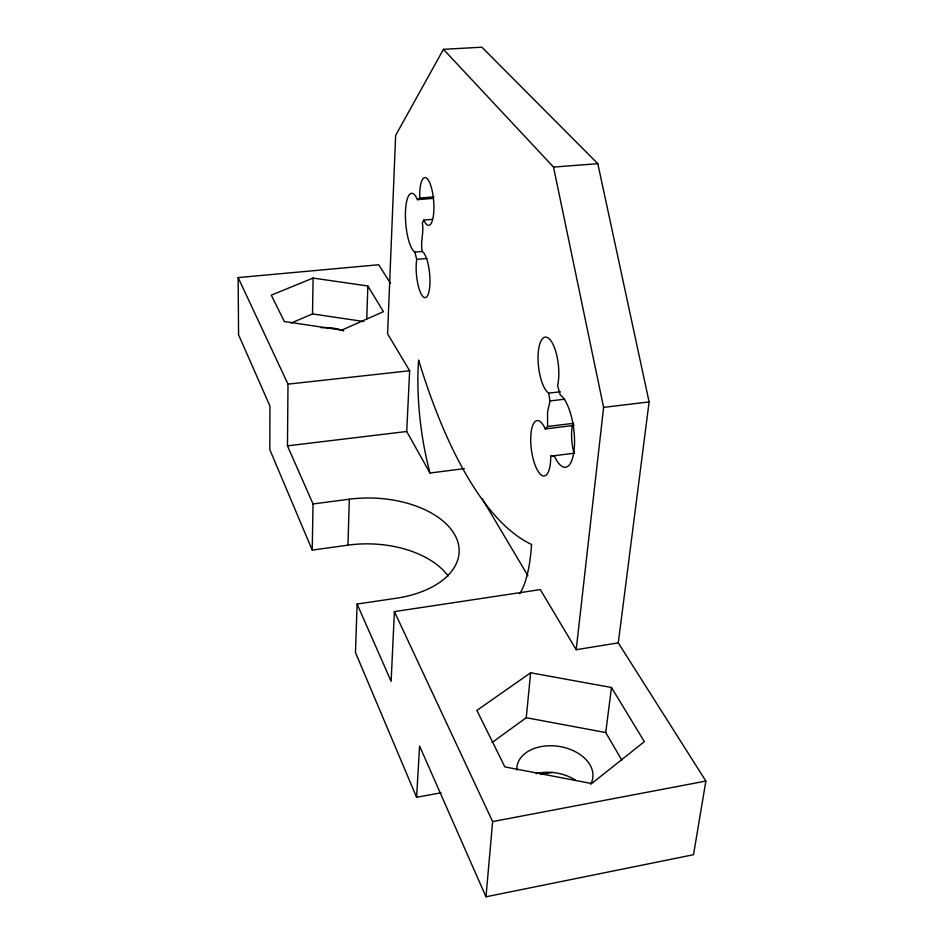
<?xml version="1.0" encoding="UTF-8"?>
<svg xmlns="http://www.w3.org/2000/svg" width="944" height="944" viewBox="0 0 944 944"><rect width="100%" height="100%" fill="white"/><g stroke="black" fill="none" stroke-linecap="round" stroke-linejoin="round"><path stroke-width="1.42" d="M448.14 575.923A86.152 52.085 1.8 0 0 347.947 545.148L312.228 550.104L313.03 503.954L287.46 445.851L287.991 384.137L238.136 277.583L378.697 264.745L390.474 283.318M291.177 323.037L312.511 313.915L313.089 278.067L367.853 285.997L383.429 311.662L341.787 330.117L284.345 321.515L271.294 295.153L313.089 278.067M347.947 545.148L349.327 499.211L313.03 503.954M349.327 499.211A87.58 50.834 1.9 0 1 455.952 537.112A87.58 50.834 1.9 0 1 396.315 598.225L357.103 604.054L355.475 652.528L416.587 797.291L441.143 792.783M366.744 319.084L367.853 285.997M416.587 797.291L419.596 746.008L485.983 896.8L693.521 854.709L705.864 781.077L618.285 642.852L576.194 649.696L540.31 589.587L394.403 611.606L391.123 681.332L357.103 604.054M464.33 468.625L429.968 473.015L406.722 431.491L409.649 370.744L387.583 333.775L395.642 135.417L443.444 49.324L481.888 47.2L597.812 163.678L649.106 401.908L618.285 642.852M485.983 896.8L492.638 821.587L394.403 611.606M492.107 742.468L526.256 717.723L530.634 672.789L611.476 687.492L644.351 741.665L591.676 783.555L504.851 766.894L476.885 710.395L530.634 672.789M576.194 649.696L603.605 407.383L553.514 167.088L443.444 49.324M621.766 760.085L605.729 732.544L611.476 687.492M550.694 456.188L554.234 455.751A37.028 12.945 82.7 0 0 574.2 449.226A37.028 12.945 82.7 0 0 560.217 394.922L557.562 385.482A28.65 9.959 83.6 0 0 551.78 342.07A28.65 9.959 83.6 0 0 538.163 353.764A28.65 9.959 83.6 0 0 548.641 393.152L550.022 400.929L547.555 412.009L547.579 426.499L545.266 428.93A27.919 9.416 82.6 0 0 531.153 431.974A27.919 9.416 82.6 0 0 539.354 473.121A27.919 9.416 82.6 0 0 550.694 456.188L574.601 453.144M419.714 198.051A23.989 6.879 85.4 0 1 427.302 178.782A23.989 6.879 85.4 0 1 433.697 212.943A23.989 6.879 85.4 0 1 423.832 220.07L422.322 222.831C424.21 232.448 420.127 242.065 422.239 251.482A23.364 6.596 84.7 0 1 429.968 282.398A23.364 6.596 84.7 0 1 421.472 294.528A23.364 6.596 84.7 0 1 416.717 259.376L414.9 252.142A29.771 8.319 85.2 0 1 405.507 210.748A29.771 8.319 85.2 0 1 417.425 199.668L419.714 198.051L434.039 196.907M492.638 821.587L705.864 781.077M540.794 774.517L552.346 772.393M547.579 426.499L573.657 423.301M545.266 428.93L574.129 425.378M603.605 407.383L649.106 401.908M287.46 445.851L406.722 431.491M548.641 393.152L560.323 391.784M550.022 400.929L564.618 399.206M287.991 384.137L409.649 370.744M414.9 252.142L422.204 251.482M416.717 259.376L426.971 258.444M423.832 220.07L432.446 219.338M417.425 199.668L433.107 198.393M553.514 167.088L597.812 163.678M312.511 313.915L363.794 321.526M526.256 717.723L605.729 732.544M482.29 498.88L527.944 575.781M312.228 550.104L269.819 449.663L269.937 406.062L238.572 334.801L238.136 277.583M429.968 473.015L428.423 466.855A111.663 32.367 83.2 0 1 418.605 360.089A494.184 166.982 87.3 0 0 531.555 544.452A118.944 36.486 82.4 0 1 519.684 593.8M574.035 453.557A27.718 9.995 82.5 0 1 572.536 424.694M321.208 327.733A26.326 12.484 1.3 0 1 343.71 331.025M516.805 770.009A38.326 26.172 8.7 0 1 560.913 746.739A38.326 26.172 8.7 0 1 590.661 784.193M536.18 773.596A37.937 26.42 9 0 1 575.368 780.086"/></g></svg>
